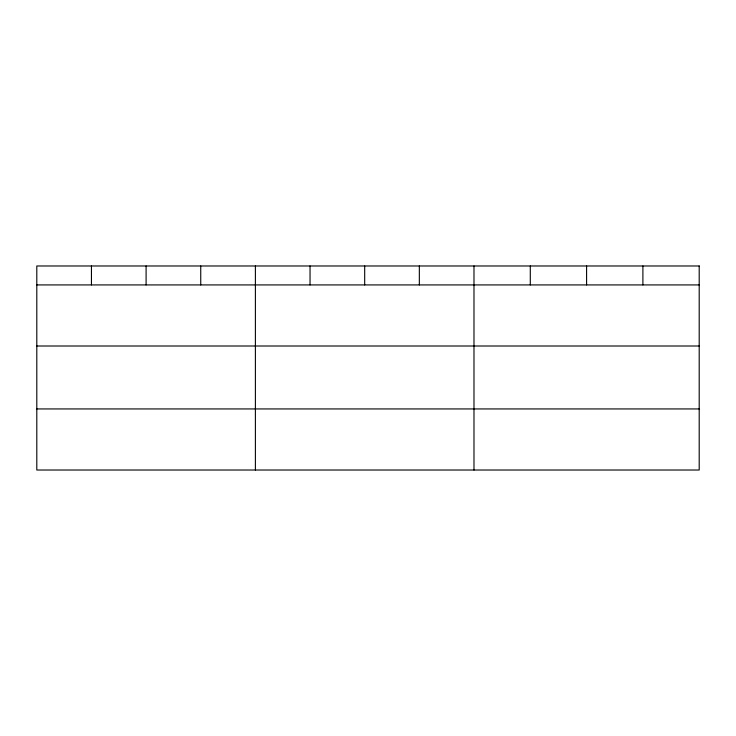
<?xml version="1.0" encoding="UTF-8"?>
<svg xmlns="http://www.w3.org/2000/svg" width="736" height="736" viewBox="0 0 736 736"><rect width="100%" height="100%" fill="white"/><g stroke="black" fill="none" stroke-linecap="round" stroke-linejoin="round"><path stroke-width="1.1" d="M36.8 284.924L699.2 284.924M36.8 346.003L699.2 346.003M36.8 408.94L699.2 408.94M642.896 265.981L642.896 284.924M586.592 265.981L586.592 284.924M530.288 265.981L530.288 284.924M473.984 265.981L473.984 470.019M419.336 265.981L419.336 284.924M364.688 265.981L364.688 284.924M310.04 265.981L310.04 284.924M255.392 265.981L255.392 470.019M200.744 265.981L200.744 284.924M146.096 265.981L146.096 284.924M91.448 265.981L91.448 284.924M699.2 265.981L36.8 265.981L36.8 470.019L699.2 470.019L699.2 265.981"/></g></svg>
